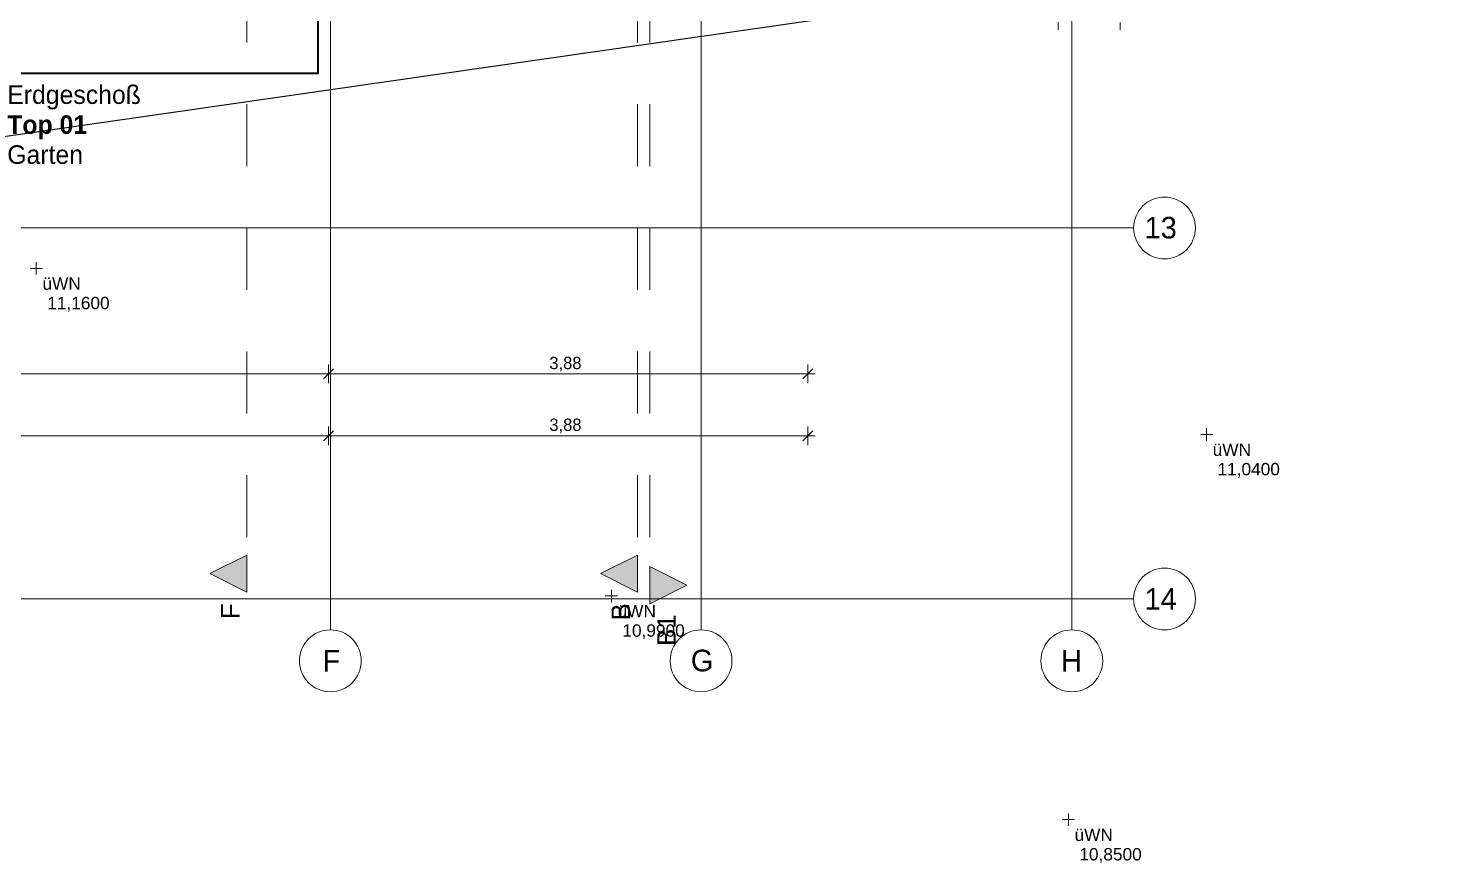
# Model space of a CAD drawing. Header units: metres. Extents: x -4 to 206, y -18 to 45.
# Drawn here: x 45.85 to 57.28, y -18.14 to -11.39 of the extents above; entities that cross this region are included whole.
import ezdxf

# ---------------------------------------------------------------- set-up
doc = ezdxf.new("R2010")
doc.units = ezdxf.units.M
doc.header["$MEASUREMENT"] = 0
doc.linetypes.add('Untersicht', pattern=[0.001, 0.0005, -0.0005])
for name, color, linetype in [('3._DD PP STG2_4_000 Achsraster', 7, 'Continuous'), ('3._DD PP STG2_4_210 Decke', 7, 'Continuous'), ('3._DD PP STG2_4_220 Bodenaufbau - Außen_ Gefälle', 7, 'Continuous'), ('3._DD PP STG2_4_851 Marker Schnitt', 7, 'Continuous'), ('3._DD PP STG2_4_910 Allgemein Lageplan Höhen', 7, 'Continuous'), ('3._DD PP STG2_4_915 Allgemein Beschriftung.x', 7, 'Continuous'), ('3._DD PP STG2_4_950 Polierplan Bemaßung', 7, 'Continuous'), ('3._DD PP STG2_4_Neubau_840 Baulinien', 7, 'Continuous')]:
    doc.layers.add(name, color=color, linetype=linetype)
doc.styles.add('ERSTELLTER_STIL_1', font='arial.ttf')
doc.styles.add('ERSTELLTER_STIL_2', font='')
doc.styles.get('ERSTELLTER_STIL_2').set_extended_font_data('Eurostile')
doc.linetypes.add('Grenze Grundstück', pattern='A,0,[1,415_260415_PP_VA_1_6 3 St1.Shx,S=0.00031746,R=0,X=0,Y=0],-0.04,0', length=0.04)

msp = doc.modelspace()

# ---------------------------------------------------------------- hatches: boundary and pattern name
at = {"layer": '3._DD PP STG2_4_851 Marker Schnitt', "linetype": 'Continuous', "lineweight": 0, "true_color": 0x000000}
for points in [[(47.625, -15.949), (47.625, -15.649), (47.325, -15.799)], [(50.785, -15.949), (50.785, -15.649), (50.485, -15.799)], [(50.885, -16.042), (51.185, -15.892), (50.885, -15.742)]]:
    msp.add_hatch(color=18, dxfattribs=at).paths.add_polyline_path(points)

# ---------------------------------------------------------------- linework, layer by layer
at = {"layer": '3._DD PP STG2_4_000 Achsraster', "color": 5, "linetype": 'Continuous', "lineweight": 0, "ltscale": 1000}
for p, q in [((48.3, 1.996), (48.3, -16.004)), ((51.3, 1.996), (51.3, -16.004)), ((54.3, 1.996), (54.3, -16.004)), ((31.8, -13.004), (54.3, -13.004)), ((54.3, -13.004), (54.8, -13.004)), ((31.8, -16.004), (54.3, -16.004)), ((48.3, -16.004), (48.3, -16.004)), ((48.3, -16.004), (48.3, -16.254)), ((51.3, -16.004), (51.3, -16.004)), ((51.3, -16.004), (51.3, -16.254)), ((54.3, -16.004), (54.3, -16.004)), ((54.3, -16.004), (54.3, -16.254)), ((54.3, -16.004), (54.8, -16.004))]:
    msp.add_line(p, q, dxfattribs=at)
for centre in [(55.05, -13.004), (55.05, -16.004), (48.3, -16.504), (51.3, -16.504), (54.3, -16.504)]:
    msp.add_circle(centre, 0.25, dxfattribs=at)
for p in [(54.3, -13.004), (54.3, -13.004), (48.3, -16.004), (51.3, -16.004), (54.3, -16.004), (54.3, -16.004), (54.3, -16.004)]:
    msp.add_point(p, dxfattribs=at)
at = {"layer": '3._DD PP STG2_4_210 Decke', "color": 7, "linetype": 'Continuous', "lineweight": 13, "ltscale": 1000, "true_color": 0xf4f4f4, "flags": 128}
msp.add_lwpolyline([(33.757, -11.464), (33.759, -13.254), (37.385, -13.254), (37.385, -12.609), (42.589, -12.609), (42.885, -12.566), (42.885, -11.759), (48.205, -11.759), (48.205, -11.134), (51.761, -11.134), (51.765, -10.064), (45.765, -10.064), (45.765, -10.964), (42.915, -10.964), (42.915, -11.464)], close=True, dxfattribs=at)
at = {"layer": '3._DD PP STG2_4_220 Bodenaufbau - Außen_ Gefälle', "color": 7, "linetype": 'Continuous', "lineweight": 13, "ltscale": 1000, "true_color": 0xf4f4f4, "flags": 128}
msp.add_lwpolyline([(33.759, -13.244), (37.145, -13.244), (37.145, -12.599), (39.935, -12.599), (42.389, -12.599), (42.875, -12.529), (42.875, -11.749), (45.815, -11.749), (48.195, -11.749), (48.195, -11.124), (51.761, -11.124), (51.765, -10.064), (45.765, -10.064), (45.765, -10.964), (42.915, -10.964), (42.915, -11.464), (33.757, -11.464)], close=True, dxfattribs=at)
at = {"layer": '3._DD PP STG2_4_851 Marker Schnitt', "color": 7, "linetype": 'Untersicht', "lineweight": 13, "ltscale": 1000}
for p, q in [((47.625, 1.996), (47.625, -15.649)), ((50.785, 1.996), (50.785, -15.649)), ((50.885, 1.996), (50.885, -15.742))]:
    msp.add_line(p, q, dxfattribs=at)
at = {"layer": '3._DD PP STG2_4_851 Marker Schnitt', "color": 7, "linetype": 'Continuous', "lineweight": 13, "ltscale": 1000, "flags": 128}
for points in [[(47.625, -15.949), (47.625, -15.649), (47.325, -15.799)], [(50.785, -15.949), (50.785, -15.649), (50.485, -15.799)], [(50.885, -16.042), (50.885, -15.742), (51.185, -15.892)]]:
    msp.add_lwpolyline(points, close=True, dxfattribs=at)
at = {"layer": '3._DD PP STG2_4_910 Allgemein Lageplan Höhen', "color": 7, "linetype": 'Continuous', "lineweight": 13, "ltscale": 1000}
for p, q in [((45.87, -13.331), (45.97, -13.331)), ((45.92, -13.381), (45.92, -13.281)), ((55.34, -14.674), (55.44, -14.674)), ((55.39, -14.724), (55.39, -14.624)), ((50.524, -15.979), (50.624, -15.979)), ((50.574, -16.029), (50.574, -15.929)), ((54.222, -17.788), (54.322, -17.788)), ((54.272, -17.838), (54.272, -17.738))]:
    msp.add_line(p, q, dxfattribs=at)
at = {"layer": '3._DD PP STG2_4_950 Polierplan Bemaßung', "color": 1, "linetype": 'Continuous', "lineweight": 13, "ltscale": 1000, "true_color": 0xfb0106}
for p, q in [((54.19, -11.341), (54.19, -11.401)), ((54.69, -11.343), (54.69, -11.403)), ((48.285, -14.759), (48.285, -14.609)), ((52.164, -14.759), (52.164, -14.609)), ((42.96, -14.684), (48.285, -14.684)), ((48.325, -14.644), (48.245, -14.724)), ((48.285, -14.684), (52.164, -14.684)), ((52.124, -14.724), (52.204, -14.644)), ((52.164, -14.684), (52.224, -14.684))]:
    msp.add_line(p, q, dxfattribs=at)
at = {"layer": '3._DD PP STG2_4_950 Polierplan Bemaßung', "color": 7, "linetype": 'Continuous', "lineweight": 13, "ltscale": 1000}
for p, q in [((48.325, -14.144), (48.245, -14.224)), ((48.285, -14.259), (48.285, -14.109)), ((52.124, -14.224), (52.204, -14.144)), ((52.164, -14.259), (52.164, -14.109)), ((42.96, -14.184), (48.285, -14.184)), ((48.285, -14.184), (52.164, -14.184)), ((52.164, -14.184), (52.224, -14.184))]:
    msp.add_line(p, q, dxfattribs=at)
at = {"layer": '3._DD PP STG2_4_Neubau_840 Baulinien', "color": 76, "linetype": 'Continuous', "lineweight": 13, "ltscale": 1000, "true_color": 0x3f7f02, "flags": 128}
msp.add_lwpolyline([(52.214, 1.996), (52.203, 0.426), (52.149, -11.332), (33.366, -14.031), (33.359, 1.996)], dxfattribs=at)
at = {"layer": '3._DD PP STG2_4_Neubau_840 Baulinien', "color": 1, "linetype": 'Grenze Grundstück', "lineweight": 25, "ltscale": 1000, "true_color": 0xfb0106, "flags": 128}
msp.add_lwpolyline([(29.527, -17.995), (33.419, -17.422), (33.366, -14.031), (52.149, -11.332), (57.278, -10.513)], dxfattribs=at)

# ---------------------------------------------------------------- texts
at = {"layer": '3._DD PP STG2_4_000 Achsraster', "color": 5, "linetype": 'Continuous', "lineweight": 0, "char_height": 0.175, "attachment_point": 1, "style": 'ERSTELLTER_STIL_2'}
for s, insert in [('\\A1;{\\pql;\\pt0;\\fEurostile|b0|i0|c0|p0;\\W1.000000;13}', (54.889, -12.914)), ('\\A1;{\\pql;\\pt0;\\fEurostile|b0|i0|c0|p0;\\W1.000000;14}', (54.889, -15.916)), ('\\A1;{\\pql;\\pt0;\\fEurostile|b0|i0|c0|p0;\\W1.000000;F}', (48.236, -16.416)), ('\\A1;{\\pql;\\pt0;\\fEurostile|b0|i0|c0|p0;\\W1.000000;G}', (51.217, -16.414)), ('\\A1;{\\pql;\\pt0;\\fEurostile|b0|i0|c0|p0;\\W1.000000;H}', (54.213, -16.416))]:
    msp.add_mtext(s, dxfattribs=dict(at, insert=insert))
at = {"layer": '3._DD PP STG2_4_851 Marker Schnitt', "color": 7, "linetype": 'Continuous', "lineweight": 13, "char_height": 0.15, "rotation": 90, "style": 'ERSTELLTER_STIL_1'}
for s, insert, attachment_point in [('\\A1;{\\pqr;\\pt0;\\fArial|b0|i0|c0|p0;\\W1.000000;F}', (47.565, -16.039), 9), ('\\A1;{\\pqr;\\pt0;\\fArial|b0|i0|c0|p0;\\W1.000000;B}', (50.725, -16.039), 9), ('\\A1;{\\pql;\\pt0;\\fArial|b0|i0|c0|p0;\\W1.000000;B1}', (51.095, -16.384), 7)]:
    msp.add_mtext(s, dxfattribs=dict(at, insert=insert, attachment_point=attachment_point))
at = {"layer": '3._DD PP STG2_4_910 Allgemein Lageplan Höhen', "color": 7, "linetype": 'Continuous', "lineweight": 13, "char_height": 0.1, "attachment_point": 1, "style": 'ERSTELLTER_STIL_1'}
for s, insert in [('\\A1;{\\pql;\\fArial|b0|i0|c0|p0;\\W1.000000;üWN}', (45.97, -13.404)), ('\\A1;{\\pql;\\fArial|b0|i0|c0|p0;\\W1.000000; 11,1600}', (45.97, -13.561)), ('\\A1;{\\pql;\\fArial|b0|i0|c0|p0;\\W1.000000;üWN}', (55.44, -14.747)), ('\\A1;{\\pql;\\fArial|b0|i0|c0|p0;\\W1.000000; 11,0400}', (55.44, -14.904)), ('\\A1;{\\pql;\\fArial|b0|i0|c0|p0;\\W1.000000;üWN}', (50.624, -16.052)), ('\\A1;{\\pql;\\fArial|b0|i0|c0|p0;\\W1.000000; 10,9900}', (50.624, -16.209)), ('\\A1;{\\pql;\\fArial|b0|i0|c0|p0;\\W1.000000;üWN}', (54.322, -17.861)), ('\\A1;{\\pql;\\fArial|b0|i0|c0|p0;\\W1.000000; 10,8500}', (54.322, -18.018))]:
    msp.add_mtext(s, dxfattribs=dict(at, insert=insert))
at = {"layer": '3._DD PP STG2_4_915 Allgemein Beschriftung.x', "color": 7, "linetype": 'Continuous', "lineweight": 13, "insert": (45.685, -11.851), "char_height": 0.15, "attachment_point": 1, "line_spacing_factor": 0.969261, "style": 'ERSTELLTER_STIL_2'}
msp.add_mtext('\\A1;{\\pql;\\fEurostile|b0|i0|c0|p0;\\W1.000000;Erdgeschoß\\P\\pql;\\fEurostile|b1|i0|c0|p0;\\W1.000000;Top 0\\fEurostile|b1|i0|c0|p0;\\W1.000000;1\\P\\pql;\\fEurostile|b0|i0|c0|p0;\\W1.000000;Garten}', dxfattribs=at)
at = {"layer": '3._DD PP STG2_4_950 Polierplan Bemaßung', "color": 7, "linetype": 'Continuous', "lineweight": 13, "insert": (50.072, -14.164), "char_height": 0.1, "width": 0.30637, "attachment_point": 7, "style": 'ERSTELLTER_STIL_2'}
msp.add_mtext('\\A1;{\\pql;\\fEurostile|b0|i0|c0|p0;\\W1.000000;3,88}', dxfattribs=at)
at = {"layer": '3._DD PP STG2_4_950 Polierplan Bemaßung', "color": 1, "linetype": 'Continuous', "lineweight": 13, "true_color": 0xfb0106, "insert": (50.072, -14.664), "char_height": 0.1, "width": 0.30637, "attachment_point": 7, "style": 'ERSTELLTER_STIL_2'}
msp.add_mtext('\\A1;{\\pql;\\fEurostile|b0|i0|c0|p0;\\W1.000000;3,88}', dxfattribs=at)

doc.saveas('drawing.dxf')
